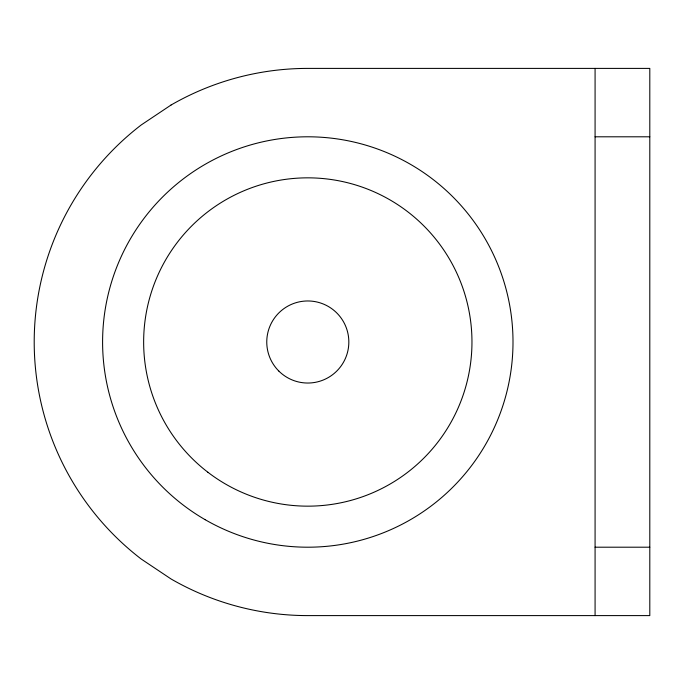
<?xml version="1.0" encoding="UTF-8"?>
<svg xmlns="http://www.w3.org/2000/svg" width="684" height="684" viewBox="0 0 684 684"><rect width="100%" height="100%" fill="white"/><g stroke="black" fill="none" stroke-linecap="round" stroke-linejoin="round"><path stroke-width="1.03" d="M595.08 136.8L649.8 136.8M595.08 547.2L649.8 547.2M595.08 68.4L595.08 615.6M171 105.054L141.246 124.941A273.6 273.6 0 0 0 141.246 559.059L171 578.946A273.6 273.6 0 0 0 307.8 615.6L649.8 615.6L649.8 68.4L307.8 68.4A273.6 273.6 0 0 0 171 105.054M205.2 519.712A205.2 205.2 0 0 0 513 342A205.2 205.2 0 0 0 205.2 164.288A205.2 205.2 0 0 0 205.2 519.712M207.868 472.234A164.16 164.16 0 0 0 470.558 363.426A164.16 164.16 0 0 0 244.975 190.34A164.16 164.16 0 0 0 207.868 472.234M278.781 371.019A41.04 41.04 0 0 0 347.438 352.619A41.04 41.04 0 0 0 297.181 302.362A41.04 41.04 0 0 0 278.781 371.019"/></g></svg>
